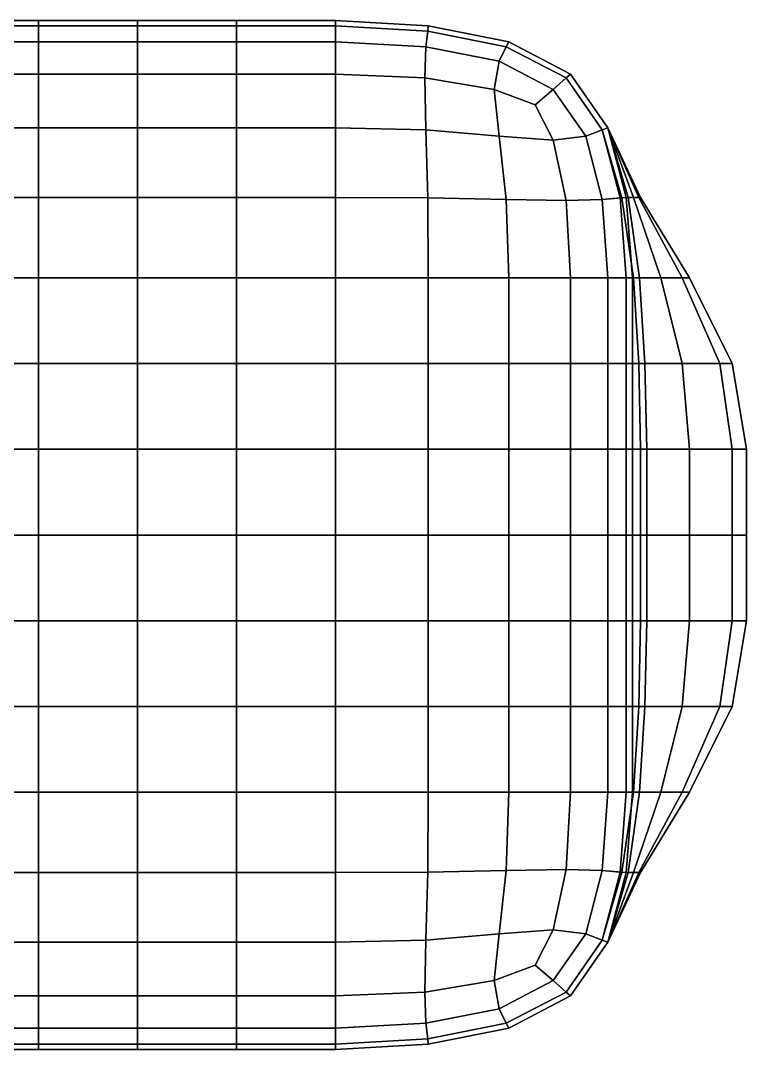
# Model space of a CAD drawing. Header units: millimetres. Extents: x -20 to 24, y -12.6 to 18.6.
# Drawn here: x 1.96 to 23.97, y -12.61 to 18.58 of the extents above; entities that cross this region are included whole.
import ezdxf

# ---------------------------------------------------------------- set-up
doc = ezdxf.new("R2010")
doc.units = ezdxf.units.MM
doc.layers.add('Bases', color=102, linetype='Continuous')

msp = doc.modelspace()

# ---------------------------------------------------------------- linework, layer by layer
at = {"layer": 'Bases', "color": 1}
for points in [[(2.505, 18.577, 0.758), (2.505, 18.577, 0.568), (-0.497, 18.577, 0.568), (-0.497, 18.577, 0.758)], [(2.505, 18.415, 0.391), (-0.497, 18.415, 0.391), (-0.497, 18.577, 0.568), (2.505, 18.577, 0.568)], [(2.505, 18.577, 1.136), (2.505, 18.577, 0.947), (-0.497, 18.577, 0.947), (-0.497, 18.577, 1.136)], [(2.505, 18.577, 0.758), (-0.497, 18.577, 0.758), (-0.497, 18.577, 0.947), (2.505, 18.577, 0.947)], [(2.505, 18.577, 1.515), (2.505, 18.577, 1.326), (-0.497, 18.577, 1.326), (-0.497, 18.577, 1.515)], [(2.505, 18.577, 1.136), (-0.497, 18.577, 1.136), (-0.497, 18.577, 1.326), (2.505, 18.577, 1.326)], [(2.505, 18.415, 1.882), (2.505, 18.577, 1.704), (-0.497, 18.577, 1.704), (-0.497, 18.415, 1.882)], [(2.505, 18.577, 1.515), (-0.497, 18.577, 1.515), (-0.497, 18.577, 1.704), (2.505, 18.577, 1.704)], [(2.505, 18.415, 0.391), (2.505, 17.928, 0.237), (-0.497, 17.928, 0.237), (-0.497, 18.415, 0.391)], [(2.505, 18.415, 1.882), (-0.497, 18.415, 1.882), (-0.497, 17.928, 2.036), (2.505, 17.928, 2.036)], [(2.505, 18.415, 0.391), (2.505, 18.577, 0.568), (5.506, 18.577, 0.568), (5.506, 18.415, 0.391)], [(2.505, 18.577, 0.758), (5.506, 18.577, 0.758), (5.506, 18.577, 0.568), (2.505, 18.577, 0.568)], [(2.505, 18.577, 1.136), (2.505, 18.577, 1.326), (5.506, 18.577, 1.326), (5.506, 18.577, 1.136)], [(2.505, 18.577, 1.515), (5.506, 18.577, 1.515), (5.506, 18.577, 1.326), (2.505, 18.577, 1.326)], [(2.505, 18.577, 0.758), (2.505, 18.577, 0.947), (5.506, 18.577, 0.947), (5.506, 18.577, 0.758)], [(2.505, 18.577, 1.136), (5.506, 18.577, 1.136), (5.506, 18.577, 0.947), (2.505, 18.577, 0.947)], [(2.505, 18.577, 1.515), (2.505, 18.577, 1.704), (5.506, 18.577, 1.704), (5.506, 18.577, 1.515)], [(2.505, 18.415, 1.882), (5.506, 18.415, 1.882), (5.506, 18.577, 1.704), (2.505, 18.577, 1.704)], [(2.505, 18.415, 0.391), (5.506, 18.415, 0.391), (5.506, 17.928, 0.237), (2.505, 17.928, 0.237)], [(2.505, 18.415, 1.882), (2.505, 17.928, 2.036), (5.506, 17.928, 2.036), (5.506, 18.415, 1.882)], [(8.507, 18.577, 0.758), (8.507, 18.577, 0.568), (5.506, 18.577, 0.568), (5.506, 18.577, 0.758)], [(8.507, 18.415, 0.391), (5.506, 18.415, 0.391), (5.506, 18.577, 0.568), (8.507, 18.577, 0.568)], [(8.507, 18.577, 1.515), (8.507, 18.577, 1.326), (5.506, 18.577, 1.326), (5.506, 18.577, 1.515)], [(8.507, 18.577, 1.136), (5.506, 18.577, 1.136), (5.506, 18.577, 1.326), (8.507, 18.577, 1.326)], [(8.507, 18.577, 0.758), (5.506, 18.577, 0.758), (5.506, 18.577, 0.947), (8.507, 18.577, 0.947)], [(8.507, 18.577, 1.136), (8.507, 18.577, 0.947), (5.506, 18.577, 0.947), (5.506, 18.577, 1.136)], [(8.507, 18.577, 1.515), (5.506, 18.577, 1.515), (5.506, 18.577, 1.704), (8.507, 18.577, 1.704)], [(8.507, 18.415, 1.882), (8.507, 18.577, 1.704), (5.506, 18.577, 1.704), (5.506, 18.415, 1.882)], [(8.507, 18.415, 0.391), (8.507, 17.928, 0.237), (5.506, 17.928, 0.237), (5.506, 18.415, 0.391)], [(8.507, 18.415, 1.882), (5.506, 18.415, 1.882), (5.506, 17.928, 2.036), (8.507, 17.928, 2.036)], [(8.507, 18.577, 0.758), (11.509, 18.577, 0.758), (11.509, 18.577, 0.568), (8.507, 18.577, 0.568)], [(8.507, 18.415, 0.391), (8.507, 18.577, 0.568), (11.509, 18.577, 0.568), (11.509, 18.415, 0.391)], [(8.507, 18.577, 0.758), (8.507, 18.577, 0.947), (11.509, 18.577, 0.947), (11.509, 18.577, 0.758)], [(8.507, 18.577, 1.136), (11.509, 18.577, 1.136), (11.509, 18.577, 0.947), (8.507, 18.577, 0.947)], [(8.507, 18.577, 1.515), (11.509, 18.577, 1.515), (11.509, 18.577, 1.326), (8.507, 18.577, 1.326)], [(8.507, 18.577, 1.136), (8.507, 18.577, 1.326), (11.509, 18.577, 1.326), (11.509, 18.577, 1.136)], [(8.507, 18.577, 1.515), (8.507, 18.577, 1.704), (11.509, 18.577, 1.704), (11.509, 18.577, 1.515)], [(8.507, 18.415, 1.882), (11.509, 18.415, 1.882), (11.509, 18.577, 1.704), (8.507, 18.577, 1.704)], [(8.507, 18.415, 0.391), (11.509, 18.415, 0.391), (11.509, 17.928, 0.237), (8.507, 17.928, 0.237)], [(8.507, 18.415, 1.882), (8.507, 17.928, 2.036), (11.509, 17.928, 2.036), (11.509, 18.415, 1.882)], [(14.322, 18.415, 0.758), (14.322, 18.415, 0.568), (11.509, 18.577, 0.568), (11.509, 18.577, 0.758)], [(14.304, 18.257, 0.392), (11.509, 18.415, 0.391), (11.509, 18.577, 0.568), (14.322, 18.415, 0.568)], [(14.322, 18.415, 1.136), (14.322, 18.415, 0.947), (11.509, 18.577, 0.947), (11.509, 18.577, 1.136)], [(14.322, 18.415, 0.758), (11.509, 18.577, 0.758), (11.509, 18.577, 0.947), (14.322, 18.415, 0.947)], [(14.322, 18.415, 1.515), (14.322, 18.415, 1.326), (11.509, 18.577, 1.326), (11.509, 18.577, 1.515)], [(14.322, 18.415, 1.136), (11.509, 18.577, 1.136), (11.509, 18.577, 1.326), (14.322, 18.415, 1.326)], [(14.304, 18.257, 1.881), (14.322, 18.415, 1.704), (11.509, 18.577, 1.704), (11.509, 18.415, 1.882)], [(14.322, 18.415, 1.515), (11.509, 18.577, 1.515), (11.509, 18.577, 1.704), (14.322, 18.415, 1.704)], [(14.304, 18.257, 0.392), (14.249, 17.783, 0.241), (11.509, 17.928, 0.237), (11.509, 18.415, 0.391)], [(14.304, 18.257, 1.881), (11.509, 18.415, 1.882), (11.509, 17.928, 2.036), (14.249, 17.783, 2.031)], [(14.304, 18.257, 0.392), (14.322, 18.415, 0.568), (16.761, 17.928, 0.568), (16.688, 17.783, 0.395)], [(14.304, 18.257, 1.881), (16.688, 17.783, 1.877), (16.761, 17.928, 1.704), (14.322, 18.415, 1.704)], [(14.322, 18.415, 0.758), (16.761, 17.928, 0.758), (16.761, 17.928, 0.568), (14.322, 18.415, 0.568)], [(14.322, 18.415, 1.136), (14.322, 18.415, 1.326), (16.761, 17.928, 1.326), (16.761, 17.928, 1.136)], [(14.322, 18.415, 1.515), (16.761, 17.928, 1.515), (16.761, 17.928, 1.326), (14.322, 18.415, 1.326)], [(14.322, 18.415, 0.758), (14.322, 18.415, 0.947), (16.761, 17.928, 0.947), (16.761, 17.928, 0.758)], [(14.322, 18.415, 1.136), (16.761, 17.928, 1.136), (16.761, 17.928, 0.947), (14.322, 18.415, 0.947)], [(14.322, 18.415, 1.515), (14.322, 18.415, 1.704), (16.761, 17.928, 1.704), (16.761, 17.928, 1.515)], [(14.304, 18.257, 0.392), (16.688, 17.783, 0.395), (16.469, 17.35, 0.255), (14.249, 17.783, 0.241)], [(14.304, 18.257, 1.881), (14.249, 17.783, 2.031), (16.469, 17.35, 2.018), (16.688, 17.783, 1.877)], [(2.505, 16.953, 0.118), (-0.497, 16.953, 0.118), (-0.497, 17.928, 0.237), (2.505, 17.928, 0.237)], [(2.505, 16.953, 2.154), (2.505, 17.928, 2.036), (-0.497, 17.928, 2.036), (-0.497, 16.953, 2.154)], [(2.505, 16.953, 0.118), (2.505, 17.928, 0.237), (5.506, 17.928, 0.237), (5.506, 16.953, 0.118)], [(2.505, 16.953, 2.154), (5.506, 16.953, 2.154), (5.506, 17.928, 2.036), (2.505, 17.928, 2.036)], [(8.507, 16.953, 0.118), (5.506, 16.953, 0.118), (5.506, 17.928, 0.237), (8.507, 17.928, 0.237)], [(8.507, 16.953, 2.154), (8.507, 17.928, 2.036), (5.506, 17.928, 2.036), (5.506, 16.953, 2.154)], [(8.507, 16.953, 0.118), (8.507, 17.928, 0.237), (11.509, 17.928, 0.237), (11.509, 16.953, 0.118)], [(8.507, 16.953, 2.154), (11.509, 16.953, 2.154), (11.509, 17.928, 2.036), (8.507, 17.928, 2.036)], [(14.213, 16.838, 0.127), (11.509, 16.953, 0.118), (11.509, 17.928, 0.237), (14.249, 17.783, 0.241)], [(14.213, 16.838, 2.146), (14.249, 17.783, 2.031), (11.509, 17.928, 2.036), (11.509, 16.953, 2.154)], [(14.213, 16.838, 0.127), (14.249, 17.783, 0.241), (16.469, 17.35, 0.255), (16.323, 16.493, 0.152)], [(14.213, 16.838, 2.146), (16.323, 16.493, 2.121), (16.469, 17.35, 2.018), (14.249, 17.783, 2.031)], [(18.504, 16.838, 0.398), (18.105, 16.493, 0.264), (16.469, 17.35, 0.255), (16.688, 17.783, 0.395)], [(18.504, 16.838, 1.875), (16.688, 17.783, 1.877), (16.469, 17.35, 2.018), (18.105, 16.493, 2.008)], [(18.504, 16.838, 0.398), (16.688, 17.783, 0.395), (16.761, 17.928, 0.568), (18.637, 16.953, 0.568)], [(18.504, 16.838, 1.875), (18.637, 16.953, 1.704), (16.761, 17.928, 1.704), (16.688, 17.783, 1.877)], [(18.637, 16.953, 0.758), (18.637, 16.953, 0.568), (16.761, 17.928, 0.568), (16.761, 17.928, 0.758)], [(18.637, 16.953, 1.515), (18.637, 16.953, 1.326), (16.761, 17.928, 1.326), (16.761, 17.928, 1.515)], [(18.637, 16.953, 1.136), (16.761, 17.928, 1.136), (16.761, 17.928, 1.326), (18.637, 16.953, 1.326)], [(18.637, 16.953, 0.758), (16.761, 17.928, 0.758), (16.761, 17.928, 0.947), (18.637, 16.953, 0.947)], [(18.637, 16.953, 1.136), (18.637, 16.953, 0.947), (16.761, 17.928, 0.947), (16.761, 17.928, 1.136)], [(18.637, 16.953, 1.515), (16.761, 17.928, 1.515), (16.761, 17.928, 1.704), (18.637, 16.953, 1.704)], [(17.567, 16.027, 0.186), (16.323, 16.493, 0.152), (16.469, 17.35, 0.255), (18.105, 16.493, 0.264)], [(17.567, 16.027, 2.087), (18.105, 16.493, 2.008), (16.469, 17.35, 2.018), (16.323, 16.493, 2.121)], [(2.505, 16.953, 2.154), (-0.497, 16.953, 2.154), (-0.497, 15.329, 2.225), (2.505, 15.329, 2.225)], [(2.505, 16.953, 0.118), (2.505, 15.329, 0.047), (-0.497, 15.329, 0.047), (-0.497, 16.953, 0.118)], [(2.505, 16.953, 2.154), (2.505, 15.329, 2.225), (5.506, 15.329, 2.225), (5.506, 16.953, 2.154)], [(2.505, 16.953, 0.118), (5.506, 16.953, 0.118), (5.506, 15.329, 0.047), (2.505, 15.329, 0.047)], [(8.507, 16.953, 2.154), (5.506, 16.953, 2.154), (5.506, 15.329, 2.225), (8.507, 15.329, 2.225)], [(8.507, 16.953, 0.118), (8.507, 15.329, 0.047), (5.506, 15.329, 0.047), (5.506, 16.953, 0.118)], [(8.507, 16.953, 2.154), (8.507, 15.329, 2.225), (11.509, 15.329, 2.225), (11.509, 16.953, 2.154)], [(8.507, 16.953, 0.118), (11.509, 16.953, 0.118), (11.509, 15.329, 0.047), (8.507, 15.329, 0.047)], [(14.213, 16.838, 2.146), (11.509, 16.953, 2.154), (11.509, 15.329, 2.225), (14.249, 15.266, 2.215)], [(14.213, 16.838, 0.127), (14.249, 15.266, 0.058), (11.509, 15.329, 0.047), (11.509, 16.953, 0.118)], [(18.504, 16.838, 0.398), (18.637, 16.953, 0.568), (19.762, 15.329, 0.568), (19.595, 15.266, 0.395)], [(18.504, 16.838, 1.875), (19.595, 15.266, 1.877), (19.762, 15.329, 1.704), (18.637, 16.953, 1.704)], [(18.637, 16.953, 0.758), (19.762, 15.329, 0.758), (19.762, 15.329, 0.568), (18.637, 16.953, 0.568)], [(18.637, 16.953, 0.758), (18.637, 16.953, 0.947), (19.762, 15.329, 0.947), (19.762, 15.329, 0.758)], [(18.637, 16.953, 1.136), (19.762, 15.329, 1.136), (19.762, 15.329, 0.947), (18.637, 16.953, 0.947)], [(18.637, 16.953, 1.515), (19.762, 15.329, 1.515), (19.762, 15.329, 1.326), (18.637, 16.953, 1.326)], [(18.637, 16.953, 1.136), (18.637, 16.953, 1.326), (19.762, 15.329, 1.326), (19.762, 15.329, 1.136)], [(18.637, 16.953, 1.515), (18.637, 16.953, 1.704), (19.762, 15.329, 1.704), (19.762, 15.329, 1.515)], [(14.213, 16.838, 2.146), (14.249, 15.266, 2.215), (16.469, 15.076, 2.183), (16.323, 16.493, 2.121)], [(14.213, 16.838, 0.127), (16.323, 16.493, 0.152), (16.469, 15.076, 0.089), (14.249, 15.266, 0.058)], [(18.504, 16.838, 0.398), (19.595, 15.266, 0.395), (19.095, 15.076, 0.255), (18.105, 16.493, 0.264)], [(18.504, 16.838, 1.875), (18.105, 16.493, 2.008), (19.095, 15.076, 2.018), (19.595, 15.266, 1.877)], [(17.567, 16.027, 2.087), (16.323, 16.493, 2.121), (16.469, 15.076, 2.183), (18.105, 14.95, 2.121)], [(17.567, 16.027, 0.186), (18.105, 14.95, 0.152), (16.469, 15.076, 0.089), (16.323, 16.493, 0.152)], [(17.567, 16.027, 0.186), (18.105, 16.493, 0.264), (19.095, 15.076, 0.255), (18.105, 14.95, 0.152)], [(17.567, 16.027, 2.087), (18.105, 14.95, 2.121), (19.095, 15.076, 2.018), (18.105, 16.493, 2.008)], [(2.505, 13.218, 2.261), (2.505, 15.329, 2.225), (-0.497, 15.329, 2.225), (-0.497, 13.218, 2.261)], [(2.505, 13.218, 0.012), (-0.497, 13.218, 0.012), (-0.497, 15.329, 0.047), (2.505, 15.329, 0.047)], [(2.505, 13.218, 2.261), (5.506, 13.218, 2.261), (5.506, 15.329, 2.225), (2.505, 15.329, 2.225)], [(2.505, 13.218, 0.012), (2.505, 15.329, 0.047), (5.506, 15.329, 0.047), (5.506, 13.218, 0.012)], [(8.507, 13.218, 2.261), (8.507, 15.329, 2.225), (5.506, 15.329, 2.225), (5.506, 13.218, 2.261)], [(8.507, 13.218, 0.012), (5.506, 13.218, 0.012), (5.506, 15.329, 0.047), (8.507, 15.329, 0.047)], [(8.507, 13.218, 2.261), (11.509, 13.218, 2.261), (11.509, 15.329, 2.225), (8.507, 15.329, 2.225)], [(8.507, 13.218, 0.012), (8.507, 15.329, 0.047), (11.509, 15.329, 0.047), (11.509, 13.218, 0.012)], [(14.304, 13.202, 2.249), (14.249, 15.266, 2.215), (11.509, 15.329, 2.225), (11.509, 13.218, 2.261)], [(14.304, 13.202, 0.023), (11.509, 13.218, 0.012), (11.509, 15.329, 0.047), (14.249, 15.266, 0.058)], [(20.196, 13.202, 0.392), (19.595, 15.266, 0.395), (19.762, 15.329, 0.568), (20.541, 13.218, 0.568)], [(20.142, 13.202, 1.881), (20.325, 13.218, 1.704), (19.762, 15.329, 1.704), (19.595, 15.266, 1.877)], [(20.703, 13.218, 0.758), (20.541, 13.218, 0.568), (19.762, 15.329, 0.568), (19.762, 15.329, 0.758)], [(20.703, 13.218, 1.136), (20.757, 13.218, 0.947), (19.762, 15.329, 0.947), (19.762, 15.329, 1.136)], [(20.703, 13.218, 0.758), (19.762, 15.329, 0.758), (19.762, 15.329, 0.947), (20.757, 13.218, 0.947)], [(20.379, 13.218, 1.515), (20.541, 13.218, 1.326), (19.762, 15.329, 1.326), (19.762, 15.329, 1.515)], [(20.703, 13.218, 1.136), (19.762, 15.329, 1.136), (19.762, 15.329, 1.326), (20.541, 13.218, 1.326)], [(20.379, 13.218, 1.515), (19.762, 15.329, 1.515), (19.762, 15.329, 1.704), (20.325, 13.218, 1.704)], [(14.304, 13.202, 2.249), (16.688, 13.154, 2.215), (16.469, 15.076, 2.183), (14.249, 15.266, 2.215)], [(14.304, 13.202, 0.023), (14.249, 15.266, 0.058), (16.469, 15.076, 0.089), (16.688, 13.154, 0.058)], [(18.504, 13.123, 2.146), (18.105, 14.95, 2.121), (16.469, 15.076, 2.183), (16.688, 13.154, 2.215)], [(18.504, 13.123, 0.127), (16.688, 13.154, 0.058), (16.469, 15.076, 0.089), (18.105, 14.95, 0.152)], [(18.504, 13.123, 0.127), (18.105, 14.95, 0.152), (19.095, 15.076, 0.255), (19.595, 13.154, 0.241)], [(18.504, 13.123, 2.146), (19.595, 13.154, 2.031), (19.095, 15.076, 2.018), (18.105, 14.95, 2.121)], [(20.196, 13.202, 0.392), (19.595, 13.154, 0.241), (19.095, 15.076, 0.255), (19.595, 15.266, 0.395)], [(20.142, 13.202, 1.881), (19.595, 15.266, 1.877), (19.095, 15.076, 2.018), (19.595, 13.154, 2.031)], [(2.505, 13.218, 2.261), (-0.497, 13.218, 2.261), (-0.497, 10.781, 2.273), (2.505, 10.781, 2.273)], [(2.505, 13.218, 0.012), (2.505, 10.781), (-0.497, 10.781), (-0.497, 13.218, 0.012)], [(2.505, 13.218, 2.261), (2.505, 10.781, 2.273), (5.506, 10.781, 2.273), (5.506, 13.218, 2.261)], [(2.505, 13.218, 0.012), (5.506, 13.218, 0.012), (5.506, 10.781), (2.505, 10.781)], [(8.507, 13.218, 2.261), (5.506, 13.218, 2.261), (5.506, 10.781, 2.273), (8.507, 10.781, 2.273)], [(8.507, 13.218, 0.012), (8.507, 10.781), (5.506, 10.781), (5.506, 13.218, 0.012)], [(8.507, 13.218, 2.261), (8.507, 10.781, 2.273), (11.509, 10.781, 2.273), (11.509, 13.218, 2.261)], [(8.507, 13.218, 0.012), (11.509, 13.218, 0.012), (11.509, 10.781), (8.507, 10.781)], [(14.304, 13.202, 2.249), (11.509, 13.218, 2.261), (11.509, 10.781, 2.273), (14.322, 10.781, 2.261)], [(14.304, 13.202, 0.023), (14.322, 10.781, 0.012), (11.509, 10.781), (11.509, 13.218, 0.012)], [(14.304, 13.202, 2.249), (14.322, 10.781, 2.261), (16.761, 10.781, 2.225), (16.688, 13.154, 2.215)], [(14.304, 13.202, 0.023), (16.688, 13.154, 0.058), (16.761, 10.781, 0.047), (14.322, 10.781, 0.012)], [(18.504, 13.123, 2.146), (16.688, 13.154, 2.215), (16.761, 10.781, 2.225), (18.637, 10.781, 2.154)], [(18.504, 13.123, 0.127), (18.637, 10.781, 0.118), (16.761, 10.781, 0.047), (16.688, 13.154, 0.058)], [(18.504, 13.123, 0.127), (19.595, 13.154, 0.241), (19.762, 10.781, 0.237), (18.637, 10.781, 0.118)], [(18.504, 13.123, 2.146), (18.637, 10.781, 2.154), (19.762, 10.781, 2.036), (19.595, 13.154, 2.031)], [(20.196, 13.202, 0.392), (20.541, 10.781, 0.391), (19.762, 10.781, 0.237), (19.595, 13.154, 0.241)], [(20.142, 13.202, 1.881), (19.595, 13.154, 2.031), (19.762, 10.781, 2.036), (20.325, 10.781, 1.882)], [(20.142, 13.202, 1.881), (20.325, 10.781, 1.882), (20.512, 10.781, 1.704), (20.325, 13.218, 1.704)], [(20.196, 13.202, 0.392), (20.541, 13.218, 0.568), (21.377, 10.781, 0.568), (20.541, 10.781, 0.391)], [(20.379, 13.218, 1.515), (20.325, 13.218, 1.704), (20.512, 10.781, 1.704), (20.728, 10.781, 1.515)], [(20.379, 13.218, 1.515), (20.728, 10.781, 1.515), (21.377, 10.781, 1.326), (20.541, 13.218, 1.326)], [(20.703, 13.218, 0.758), (22.025, 10.781, 0.758), (21.377, 10.781, 0.568), (20.541, 13.218, 0.568)], [(20.703, 13.218, 1.136), (20.541, 13.218, 1.326), (21.377, 10.781, 1.326), (22.025, 10.781, 1.136)], [(20.703, 13.218, 0.758), (20.757, 13.218, 0.947), (22.241, 10.781, 0.947), (22.025, 10.781, 0.758)], [(20.703, 13.218, 1.136), (22.025, 10.781, 1.136), (22.241, 10.781, 0.947), (20.757, 13.218, 0.947)], [(2.505, 8.183, 2.273), (2.505, 10.781, 2.273), (-0.497, 10.781, 2.273), (-0.497, 8.183, 2.273)], [(2.505, 8.183), (-0.497, 8.183), (-0.497, 10.781), (2.505, 10.781)], [(2.505, 8.183, 2.273), (5.506, 8.183, 2.273), (5.506, 10.781, 2.273), (2.505, 10.781, 2.273)], [(2.505, 8.183), (2.505, 10.781), (5.506, 10.781), (5.506, 8.183)], [(8.507, 8.183, 2.273), (8.507, 10.781, 2.273), (5.506, 10.781, 2.273), (5.506, 8.183, 2.273)], [(8.507, 8.183), (5.506, 8.183), (5.506, 10.781), (8.507, 10.781)], [(8.507, 8.183, 2.273), (11.509, 8.183, 2.273), (11.509, 10.781, 2.273), (8.507, 10.781, 2.273)], [(8.507, 8.183), (8.507, 10.781), (11.509, 10.781), (11.509, 8.183)], [(14.322, 8.183, 2.261), (14.322, 10.781, 2.261), (11.509, 10.781, 2.273), (11.509, 8.183, 2.273)], [(14.322, 8.183, 0.012), (11.509, 8.183), (11.509, 10.781), (14.322, 10.781, 0.012)], [(14.322, 8.183, 2.261), (16.761, 8.183, 2.225), (16.761, 10.781, 2.225), (14.322, 10.781, 2.261)], [(14.322, 8.183, 0.012), (14.322, 10.781, 0.012), (16.761, 10.781, 0.047), (16.761, 8.183, 0.047)], [(18.637, 8.183, 2.154), (18.637, 10.781, 2.154), (16.761, 10.781, 2.225), (16.761, 8.183, 2.225)], [(18.637, 8.183, 0.118), (16.761, 8.183, 0.047), (16.761, 10.781, 0.047), (18.637, 10.781, 0.118)], [(18.637, 8.183, 0.118), (18.637, 10.781, 0.118), (19.762, 10.781, 0.237), (19.762, 8.183, 0.237)], [(18.637, 8.183, 2.154), (19.762, 8.183, 2.036), (19.762, 10.781, 2.036), (18.637, 10.781, 2.154)], [(20.703, 8.183, 0.391), (19.762, 8.183, 0.237), (19.762, 10.781, 0.237), (20.541, 10.781, 0.391)], [(20.325, 8.183, 1.882), (20.325, 10.781, 1.882), (19.762, 10.781, 2.036), (19.762, 8.183, 2.036)], [(20.325, 8.183, 1.882), (20.512, 8.183, 1.704), (20.512, 10.781, 1.704), (20.325, 10.781, 1.882)], [(20.891, 8.183, 1.515), (20.728, 10.781, 1.515), (20.512, 10.781, 1.704), (20.512, 8.183, 1.704)], [(20.703, 8.183, 0.391), (20.541, 10.781, 0.391), (21.377, 10.781, 0.568), (22.025, 8.183, 0.568)], [(20.891, 8.183, 1.515), (22.025, 8.183, 1.326), (21.377, 10.781, 1.326), (20.728, 10.781, 1.515)], [(23.159, 8.183, 0.758), (22.025, 8.183, 0.568), (21.377, 10.781, 0.568), (22.025, 10.781, 0.758)], [(23.159, 8.183, 1.136), (22.025, 10.781, 1.136), (21.377, 10.781, 1.326), (22.025, 8.183, 1.326)], [(23.159, 8.183, 0.758), (22.025, 10.781, 0.758), (22.241, 10.781, 0.947), (23.537, 8.183, 0.947)], [(23.159, 8.183, 1.136), (23.537, 8.183, 0.947), (22.241, 10.781, 0.947), (22.025, 10.781, 1.136)], [(2.505, 8.183, 2.273), (-0.497, 8.183, 2.273), (-0.497, 5.584, 2.273), (2.505, 5.584, 2.273)], [(2.505, 8.183), (2.505, 5.584), (-0.497, 5.584), (-0.497, 8.183)], [(2.505, 8.183, 2.273), (2.505, 5.584, 2.273), (5.506, 5.584, 2.273), (5.506, 8.183, 2.273)], [(2.505, 8.183), (5.506, 8.183), (5.506, 5.584), (2.505, 5.584)], [(8.507, 8.183, 2.273), (5.506, 8.183, 2.273), (5.506, 5.584, 2.273), (8.507, 5.584, 2.273)], [(8.507, 8.183), (8.507, 5.584), (5.506, 5.584), (5.506, 8.183)], [(8.507, 8.183, 2.273), (8.507, 5.584, 2.273), (11.509, 5.584, 2.273), (11.509, 8.183, 2.273)], [(8.507, 8.183), (11.509, 8.183), (11.509, 5.584), (8.507, 5.584)], [(14.322, 8.183, 2.261), (11.509, 8.183, 2.273), (11.509, 5.584, 2.273), (14.322, 5.584, 2.261)], [(14.322, 8.183, 0.012), (14.322, 5.584, 0.012), (11.509, 5.584), (11.509, 8.183)], [(14.322, 8.183, 2.261), (14.322, 5.584, 2.261), (16.761, 5.584, 2.225), (16.761, 8.183, 2.225)], [(14.322, 8.183, 0.012), (16.761, 8.183, 0.047), (16.761, 5.584, 0.047), (14.322, 5.584, 0.012)], [(18.637, 8.183, 2.154), (16.761, 8.183, 2.225), (16.761, 5.584, 2.225), (18.637, 5.584, 2.154)], [(18.637, 8.183, 0.118), (18.637, 5.584, 0.118), (16.761, 5.584, 0.047), (16.761, 8.183, 0.047)], [(18.637, 8.183, 0.118), (19.762, 8.183, 0.237), (19.762, 5.584, 0.237), (18.637, 5.584, 0.118)], [(18.637, 8.183, 2.154), (18.637, 5.584, 2.154), (19.762, 5.584, 2.036), (19.762, 8.183, 2.036)], [(20.703, 8.183, 0.391), (20.757, 5.584, 0.391), (19.762, 5.584, 0.237), (19.762, 8.183, 0.237)], [(20.325, 8.183, 1.882), (19.762, 8.183, 2.036), (19.762, 5.584, 2.036), (20.325, 5.584, 1.882)], [(20.325, 8.183, 1.882), (20.325, 5.584, 1.882), (20.512, 5.584, 1.704), (20.512, 8.183, 1.704)], [(20.891, 8.183, 1.515), (20.512, 8.183, 1.704), (20.512, 5.584, 1.704), (20.945, 5.584, 1.515)], [(20.703, 8.183, 0.391), (22.025, 8.183, 0.568), (22.241, 5.584, 0.568), (20.757, 5.584, 0.391)], [(20.891, 8.183, 1.515), (20.945, 5.584, 1.515), (22.241, 5.584, 1.326), (22.025, 8.183, 1.326)], [(23.159, 8.183, 0.758), (23.537, 5.584, 0.758), (22.241, 5.584, 0.568), (22.025, 8.183, 0.568)], [(23.159, 8.183, 1.136), (22.025, 8.183, 1.326), (22.241, 5.584, 1.326), (23.537, 5.584, 1.136)], [(23.159, 8.183, 0.758), (23.537, 8.183, 0.947), (23.969, 5.584, 0.947), (23.537, 5.584, 0.758)], [(23.159, 8.183, 1.136), (23.537, 5.584, 1.136), (23.969, 5.584, 0.947), (23.537, 8.183, 0.947)], [(2.505, 2.985, 2.273), (2.505, 5.584, 2.273), (-0.497, 5.584, 2.273), (-0.497, 2.985, 2.273)], [(2.505, 2.985), (-0.497, 2.985), (-0.497, 5.584), (2.505, 5.584)], [(2.505, 2.985, 2.273), (5.506, 2.985, 2.273), (5.506, 5.584, 2.273), (2.505, 5.584, 2.273)], [(2.505, 2.985), (2.505, 5.584), (5.506, 5.584), (5.506, 2.985)], [(8.507, 2.985, 2.273), (8.507, 5.584, 2.273), (5.506, 5.584, 2.273), (5.506, 2.985, 2.273)], [(8.507, 2.985), (5.506, 2.985), (5.506, 5.584), (8.507, 5.584)], [(8.507, 2.985, 2.273), (11.509, 2.985, 2.273), (11.509, 5.584, 2.273), (8.507, 5.584, 2.273)], [(8.507, 2.985), (8.507, 5.584), (11.509, 5.584), (11.509, 2.985)], [(14.322, 2.985, 2.261), (14.322, 5.584, 2.261), (11.509, 5.584, 2.273), (11.509, 2.985, 2.273)], [(14.322, 2.985, 0.012), (11.509, 2.985), (11.509, 5.584), (14.322, 5.584, 0.012)], [(14.322, 2.985, 2.261), (16.761, 2.985, 2.225), (16.761, 5.584, 2.225), (14.322, 5.584, 2.261)], [(14.322, 2.985, 0.012), (14.322, 5.584, 0.012), (16.761, 5.584, 0.047), (16.761, 2.985, 0.047)], [(18.637, 2.985, 2.154), (18.637, 5.584, 2.154), (16.761, 5.584, 2.225), (16.761, 2.985, 2.225)], [(18.637, 2.985, 0.118), (16.761, 2.985, 0.047), (16.761, 5.584, 0.047), (18.637, 5.584, 0.118)], [(18.637, 2.985, 0.118), (18.637, 5.584, 0.118), (19.762, 5.584, 0.237), (19.762, 2.985, 0.237)], [(18.637, 2.985, 2.154), (19.762, 2.985, 2.036), (19.762, 5.584, 2.036), (18.637, 5.584, 2.154)], [(20.757, 2.985, 0.391), (19.762, 2.985, 0.237), (19.762, 5.584, 0.237), (20.757, 5.584, 0.391)], [(20.325, 2.985, 1.882), (20.325, 5.584, 1.882), (19.762, 5.584, 2.036), (19.762, 2.985, 2.036)], [(20.325, 2.985, 1.882), (20.512, 2.985, 1.704), (20.512, 5.584, 1.704), (20.325, 5.584, 1.882)], [(20.945, 2.985, 1.515), (20.945, 5.584, 1.515), (20.512, 5.584, 1.704), (20.512, 2.985, 1.704)], [(20.757, 2.985, 0.391), (20.757, 5.584, 0.391), (22.241, 5.584, 0.568), (22.241, 2.985, 0.568)], [(20.945, 2.985, 1.515), (22.241, 2.985, 1.326), (22.241, 5.584, 1.326), (20.945, 5.584, 1.515)], [(23.537, 2.985, 0.758), (22.241, 2.985, 0.568), (22.241, 5.584, 0.568), (23.537, 5.584, 0.758)], [(23.537, 2.985, 1.136), (23.537, 5.584, 1.136), (22.241, 5.584, 1.326), (22.241, 2.985, 1.326)], [(23.537, 2.985, 1.136), (23.969, 2.985, 0.947), (23.969, 5.584, 0.947), (23.537, 5.584, 1.136)], [(23.537, 2.985, 0.758), (23.537, 5.584, 0.758), (23.969, 5.584, 0.947), (23.969, 2.985, 0.947)], [(2.505, 2.985, 2.273), (-0.497, 2.985, 2.273), (-0.497, 0.387, 2.273), (2.505, 0.387, 2.273)], [(2.505, 2.985), (2.505, 0.387), (-0.497, 0.387), (-0.497, 2.985)], [(2.505, 2.985, 2.273), (2.505, 0.387, 2.273), (5.506, 0.387, 2.273), (5.506, 2.985, 2.273)], [(2.505, 2.985), (5.506, 2.985), (5.506, 0.387), (2.505, 0.387)], [(8.507, 2.985, 2.273), (5.506, 2.985, 2.273), (5.506, 0.387, 2.273), (8.507, 0.387, 2.273)], [(8.507, 2.985), (8.507, 0.387), (5.506, 0.387), (5.506, 2.985)], [(8.507, 2.985, 2.273), (8.507, 0.387, 2.273), (11.509, 0.387, 2.273), (11.509, 2.985, 2.273)], [(8.507, 2.985), (11.509, 2.985), (11.509, 0.387), (8.507, 0.387)], [(14.322, 2.985, 2.261), (11.509, 2.985, 2.273), (11.509, 0.387, 2.273), (14.322, 0.387, 2.261)], [(14.322, 2.985, 0.012), (14.322, 0.387, 0.012), (11.509, 0.387), (11.509, 2.985)], [(14.322, 2.985, 2.261), (14.322, 0.387, 2.261), (16.761, 0.387, 2.225), (16.761, 2.985, 2.225)], [(14.322, 2.985, 0.012), (16.761, 2.985, 0.047), (16.761, 0.387, 0.047), (14.322, 0.387, 0.012)], [(18.637, 2.985, 2.154), (16.761, 2.985, 2.225), (16.761, 0.387, 2.225), (18.637, 0.387, 2.154)], [(18.637, 2.985, 0.118), (18.637, 0.387, 0.118), (16.761, 0.387, 0.047), (16.761, 2.985, 0.047)], [(18.637, 2.985, 0.118), (19.762, 2.985, 0.237), (19.762, 0.387, 0.237), (18.637, 0.387, 0.118)], [(18.637, 2.985, 2.154), (18.637, 0.387, 2.154), (19.762, 0.387, 2.036), (19.762, 2.985, 2.036)], [(20.757, 2.985, 0.391), (20.757, 0.387, 0.391), (19.762, 0.387, 0.237), (19.762, 2.985, 0.237)], [(20.325, 2.985, 1.882), (19.762, 2.985, 2.036), (19.762, 0.387, 2.036), (20.325, 0.387, 1.882)], [(20.325, 2.985, 1.882), (20.325, 0.387, 1.882), (20.512, 0.387, 1.704), (20.512, 2.985, 1.704)], [(20.945, 2.985, 1.515), (20.512, 2.985, 1.704), (20.512, 0.387, 1.704), (20.945, 0.387, 1.515)], [(20.757, 2.985, 0.391), (22.241, 2.985, 0.568), (22.241, 0.387, 0.568), (20.757, 0.387, 0.391)], [(20.945, 2.985, 1.515), (20.945, 0.387, 1.515), (22.241, 0.387, 1.326), (22.241, 2.985, 1.326)], [(23.537, 2.985, 0.758), (23.537, 0.387, 0.758), (22.241, 0.387, 0.568), (22.241, 2.985, 0.568)], [(23.537, 2.985, 1.136), (22.241, 2.985, 1.326), (22.241, 0.387, 1.326), (23.537, 0.387, 1.136)], [(23.537, 2.985, 0.758), (23.969, 2.985, 0.947), (23.969, 0.387, 0.947), (23.537, 0.387, 0.758)], [(23.537, 2.985, 1.136), (23.537, 0.387, 1.136), (23.969, 0.387, 0.947), (23.969, 2.985, 0.947)], [(2.505, -2.212, 2.273), (2.505, 0.387, 2.273), (-0.497, 0.387, 2.273), (-0.497, -2.212, 2.273)], [(2.505, -2.212), (-0.497, -2.212), (-0.497, 0.387), (2.505, 0.387)], [(2.505, -2.212, 2.273), (5.506, -2.212, 2.273), (5.506, 0.387, 2.273), (2.505, 0.387, 2.273)], [(2.505, -2.212), (2.505, 0.387), (5.506, 0.387), (5.506, -2.212)], [(8.507, -2.212, 2.273), (8.507, 0.387, 2.273), (5.506, 0.387, 2.273), (5.506, -2.212, 2.273)], [(8.507, -2.212), (5.506, -2.212), (5.506, 0.387), (8.507, 0.387)], [(8.507, -2.212, 2.273), (11.509, -2.212, 2.273), (11.509, 0.387, 2.273), (8.507, 0.387, 2.273)], [(8.507, -2.212), (8.507, 0.387), (11.509, 0.387), (11.509, -2.212)], [(14.322, -2.212, 2.261), (14.322, 0.387, 2.261), (11.509, 0.387, 2.273), (11.509, -2.212, 2.273)], [(14.322, -2.212, 0.012), (11.509, -2.212), (11.509, 0.387), (14.322, 0.387, 0.012)], [(14.322, -2.212, 2.261), (16.761, -2.212, 2.225), (16.761, 0.387, 2.225), (14.322, 0.387, 2.261)], [(14.322, -2.212, 0.012), (14.322, 0.387, 0.012), (16.761, 0.387, 0.047), (16.761, -2.212, 0.047)], [(18.637, -2.212, 2.154), (18.637, 0.387, 2.154), (16.761, 0.387, 2.225), (16.761, -2.212, 2.225)], [(18.637, -2.212, 0.118), (16.761, -2.212, 0.047), (16.761, 0.387, 0.047), (18.637, 0.387, 0.118)], [(18.637, -2.212, 0.118), (18.637, 0.387, 0.118), (19.762, 0.387, 0.237), (19.762, -2.212, 0.237)], [(18.637, -2.212, 2.154), (19.762, -2.212, 2.036), (19.762, 0.387, 2.036), (18.637, 0.387, 2.154)], [(20.703, -2.212, 0.391), (19.762, -2.212, 0.237), (19.762, 0.387, 0.237), (20.757, 0.387, 0.391)], [(20.325, -2.212, 1.882), (20.325, 0.387, 1.882), (19.762, 0.387, 2.036), (19.762, -2.212, 2.036)], [(20.325, -2.212, 1.882), (20.512, -2.212, 1.704), (20.512, 0.387, 1.704), (20.325, 0.387, 1.882)], [(20.891, -2.212, 1.515), (20.945, 0.387, 1.515), (20.512, 0.387, 1.704), (20.512, -2.212, 1.704)], [(20.703, -2.212, 0.391), (20.757, 0.387, 0.391), (22.241, 0.387, 0.568), (22.025, -2.212, 0.568)], [(20.891, -2.212, 1.515), (22.025, -2.212, 1.326), (22.241, 0.387, 1.326), (20.945, 0.387, 1.515)], [(23.159, -2.212, 0.758), (22.025, -2.212, 0.568), (22.241, 0.387, 0.568), (23.537, 0.387, 0.758)], [(23.159, -2.212, 1.136), (23.537, 0.387, 1.136), (22.241, 0.387, 1.326), (22.025, -2.212, 1.326)], [(23.159, -2.212, 0.758), (23.537, 0.387, 0.758), (23.969, 0.387, 0.947), (23.537, -2.212, 0.947)], [(23.159, -2.212, 1.136), (23.537, -2.212, 0.947), (23.969, 0.387, 0.947), (23.537, 0.387, 1.136)], [(2.505, -2.212, 2.273), (-0.497, -2.212, 2.273), (-0.497, -4.81, 2.273), (2.505, -4.81, 2.273)], [(2.505, -2.212), (2.505, -4.81), (-0.497, -4.81), (-0.497, -2.212)], [(2.505, -2.212, 2.273), (2.505, -4.81, 2.273), (5.506, -4.81, 2.273), (5.506, -2.212, 2.273)], [(2.505, -2.212), (5.506, -2.212), (5.506, -4.81), (2.505, -4.81)], [(8.507, -2.212, 2.273), (5.506, -2.212, 2.273), (5.506, -4.81, 2.273), (8.507, -4.81, 2.273)], [(8.507, -2.212), (8.507, -4.81), (5.506, -4.81), (5.506, -2.212)], [(8.507, -2.212, 2.273), (8.507, -4.81, 2.273), (11.509, -4.81, 2.273), (11.509, -2.212, 2.273)], [(8.507, -2.212), (11.509, -2.212), (11.509, -4.81), (8.507, -4.81)], [(14.322, -2.212, 2.261), (11.509, -2.212, 2.273), (11.509, -4.81, 2.273), (14.322, -4.81, 2.261)], [(14.322, -2.212, 0.012), (14.322, -4.81, 0.012), (11.509, -4.81), (11.509, -2.212)], [(14.322, -2.212, 2.261), (14.322, -4.81, 2.261), (16.761, -4.81, 2.225), (16.761, -2.212, 2.225)], [(14.322, -2.212, 0.012), (16.761, -2.212, 0.047), (16.761, -4.81, 0.047), (14.322, -4.81, 0.012)], [(18.637, -2.212, 2.154), (16.761, -2.212, 2.225), (16.761, -4.81, 2.225), (18.637, -4.81, 2.154)], [(18.637, -2.212, 0.118), (18.637, -4.81, 0.118), (16.761, -4.81, 0.047), (16.761, -2.212, 0.047)], [(18.637, -2.212, 0.118), (19.762, -2.212, 0.237), (19.762, -4.81, 0.237), (18.637, -4.81, 0.118)], [(18.637, -2.212, 2.154), (18.637, -4.81, 2.154), (19.762, -4.81, 2.036), (19.762, -2.212, 2.036)], [(20.703, -2.212, 0.391), (20.541, -4.81, 0.391), (19.762, -4.81, 0.237), (19.762, -2.212, 0.237)], [(20.325, -2.212, 1.882), (19.762, -2.212, 2.036), (19.762, -4.81, 2.036), (20.325, -4.81, 1.882)], [(20.325, -2.212, 1.882), (20.325, -4.81, 1.882), (20.512, -4.81, 1.704), (20.512, -2.212, 1.704)], [(20.891, -2.212, 1.515), (20.512, -2.212, 1.704), (20.512, -4.81, 1.704), (20.728, -4.81, 1.515)], [(20.703, -2.212, 0.391), (22.025, -2.212, 0.568), (21.377, -4.81, 0.568), (20.541, -4.81, 0.391)], [(20.891, -2.212, 1.515), (20.728, -4.81, 1.515), (21.377, -4.81, 1.326), (22.025, -2.212, 1.326)], [(23.159, -2.212, 0.758), (22.025, -4.81, 0.758), (21.377, -4.81, 0.568), (22.025, -2.212, 0.568)], [(23.159, -2.212, 1.136), (22.025, -2.212, 1.326), (21.377, -4.81, 1.326), (22.025, -4.81, 1.136)], [(23.159, -2.212, 0.758), (23.537, -2.212, 0.947), (22.241, -4.81, 0.947), (22.025, -4.81, 0.758)], [(23.159, -2.212, 1.136), (22.025, -4.81, 1.136), (22.241, -4.81, 0.947), (23.537, -2.212, 0.947)], [(2.505, -7.247, 2.261), (2.505, -4.81, 2.273), (-0.497, -4.81, 2.273), (-0.497, -7.247, 2.261)], [(2.505, -7.247, 0.012), (-0.497, -7.247, 0.012), (-0.497, -4.81), (2.505, -4.81)], [(2.505, -7.247, 2.261), (5.506, -7.247, 2.261), (5.506, -4.81, 2.273), (2.505, -4.81, 2.273)], [(2.505, -7.247, 0.012), (2.505, -4.81), (5.506, -4.81), (5.506, -7.247, 0.012)], [(8.507, -7.247, 2.261), (8.507, -4.81, 2.273), (5.506, -4.81, 2.273), (5.506, -7.247, 2.261)], [(8.507, -7.247, 0.012), (5.506, -7.247, 0.012), (5.506, -4.81), (8.507, -4.81)], [(8.507, -7.247, 2.261), (11.509, -7.247, 2.261), (11.509, -4.81, 2.273), (8.507, -4.81, 2.273)], [(8.507, -7.247, 0.012), (8.507, -4.81), (11.509, -4.81), (11.509, -7.247, 0.012)], [(14.304, -7.231, 2.249), (14.322, -4.81, 2.261), (11.509, -4.81, 2.273), (11.509, -7.247, 2.261)], [(14.304, -7.231, 0.023), (11.509, -7.247, 0.012), (11.509, -4.81), (14.322, -4.81, 0.012)], [(14.304, -7.231, 2.249), (16.688, -7.183, 2.215), (16.761, -4.81, 2.225), (14.322, -4.81, 2.261)], [(14.304, -7.231, 0.023), (14.322, -4.81, 0.012), (16.761, -4.81, 0.047), (16.688, -7.183, 0.058)], [(18.504, -7.152, 2.146), (18.637, -4.81, 2.154), (16.761, -4.81, 2.225), (16.688, -7.183, 2.215)], [(18.504, -7.152, 0.127), (16.688, -7.183, 0.058), (16.761, -4.81, 0.047), (18.637, -4.81, 0.118)], [(18.504, -7.152, 0.127), (18.637, -4.81, 0.118), (19.762, -4.81, 0.237), (19.595, -7.183, 0.241)], [(18.504, -7.152, 2.146), (19.595, -7.183, 2.031), (19.762, -4.81, 2.036), (18.637, -4.81, 2.154)], [(20.196, -7.231, 0.392), (19.595, -7.183, 0.241), (19.762, -4.81, 0.237), (20.541, -4.81, 0.391)], [(20.142, -7.231, 1.881), (20.325, -4.81, 1.882), (19.762, -4.81, 2.036), (19.595, -7.183, 2.031)], [(20.142, -7.231, 1.881), (20.325, -7.247, 1.704), (20.512, -4.81, 1.704), (20.325, -4.81, 1.882)], [(20.196, -7.231, 0.392), (20.541, -4.81, 0.391), (21.377, -4.81, 0.568), (20.541, -7.247, 0.568)], [(20.379, -7.247, 1.515), (20.728, -4.81, 1.515), (20.512, -4.81, 1.704), (20.325, -7.247, 1.704)], [(20.379, -7.247, 1.515), (20.541, -7.247, 1.326), (21.377, -4.81, 1.326), (20.728, -4.81, 1.515)], [(20.703, -7.247, 0.758), (20.541, -7.247, 0.568), (21.377, -4.81, 0.568), (22.025, -4.81, 0.758)], [(20.703, -7.247, 1.136), (22.025, -4.81, 1.136), (21.377, -4.81, 1.326), (20.541, -7.247, 1.326)], [(20.703, -7.247, 1.136), (20.757, -7.247, 0.947), (22.241, -4.81, 0.947), (22.025, -4.81, 1.136)], [(20.703, -7.247, 0.758), (22.025, -4.81, 0.758), (22.241, -4.81, 0.947), (20.757, -7.247, 0.947)], [(18.504, -7.152, 2.146), (16.688, -7.183, 2.215), (16.469, -9.105, 2.183), (18.105, -8.979, 2.121)], [(18.504, -7.152, 0.127), (18.105, -8.979, 0.152), (16.469, -9.105, 0.089), (16.688, -7.183, 0.058)], [(18.504, -7.152, 0.127), (19.595, -7.183, 0.241), (19.095, -9.105, 0.255), (18.105, -8.979, 0.152)], [(18.504, -7.152, 2.146), (18.105, -8.979, 2.121), (19.095, -9.105, 2.018), (19.595, -7.183, 2.031)], [(2.505, -7.247, 2.261), (-0.497, -7.247, 2.261), (-0.497, -9.358, 2.225), (2.505, -9.358, 2.225)], [(2.505, -7.247, 0.012), (2.505, -9.358, 0.047), (-0.497, -9.358, 0.047), (-0.497, -7.247, 0.012)], [(2.505, -7.247, 2.261), (2.505, -9.358, 2.225), (5.506, -9.358, 2.225), (5.506, -7.247, 2.261)], [(2.505, -7.247, 0.012), (5.506, -7.247, 0.012), (5.506, -9.358, 0.047), (2.505, -9.358, 0.047)], [(8.507, -7.247, 2.261), (5.506, -7.247, 2.261), (5.506, -9.358, 2.225), (8.507, -9.358, 2.225)], [(8.507, -7.247, 0.012), (8.507, -9.358, 0.047), (5.506, -9.358, 0.047), (5.506, -7.247, 0.012)], [(8.507, -7.247, 2.261), (8.507, -9.358, 2.225), (11.509, -9.358, 2.225), (11.509, -7.247, 2.261)], [(8.507, -7.247, 0.012), (11.509, -7.247, 0.012), (11.509, -9.358, 0.047), (8.507, -9.358, 0.047)], [(14.304, -7.231, 2.249), (11.509, -7.247, 2.261), (11.509, -9.358, 2.225), (14.249, -9.295, 2.215)], [(14.304, -7.231, 0.023), (14.249, -9.295, 0.058), (11.509, -9.358, 0.047), (11.509, -7.247, 0.012)], [(14.304, -7.231, 2.249), (14.249, -9.295, 2.215), (16.469, -9.105, 2.183), (16.688, -7.183, 2.215)], [(14.304, -7.231, 0.023), (16.688, -7.183, 0.058), (16.469, -9.105, 0.089), (14.249, -9.295, 0.058)], [(20.196, -7.231, 0.392), (19.595, -9.295, 0.395), (19.095, -9.105, 0.255), (19.595, -7.183, 0.241)], [(20.142, -7.231, 1.881), (19.595, -7.183, 2.031), (19.095, -9.105, 2.018), (19.595, -9.295, 1.877)], [(20.196, -7.231, 0.392), (20.541, -7.247, 0.568), (19.762, -9.358, 0.568), (19.595, -9.295, 0.395)], [(20.142, -7.231, 1.881), (19.595, -9.295, 1.877), (19.762, -9.358, 1.704), (20.325, -7.247, 1.704)], [(20.703, -7.247, 0.758), (19.762, -9.358, 0.758), (19.762, -9.358, 0.568), (20.541, -7.247, 0.568)], [(20.703, -7.247, 0.758), (20.757, -7.247, 0.947), (19.762, -9.358, 0.947), (19.762, -9.358, 0.758)], [(20.703, -7.247, 1.136), (19.762, -9.358, 1.136), (19.762, -9.358, 0.947), (20.757, -7.247, 0.947)], [(20.703, -7.247, 1.136), (20.541, -7.247, 1.326), (19.762, -9.358, 1.326), (19.762, -9.358, 1.136)], [(20.379, -7.247, 1.515), (19.762, -9.358, 1.515), (19.762, -9.358, 1.326), (20.541, -7.247, 1.326)], [(20.379, -7.247, 1.515), (20.325, -7.247, 1.704), (19.762, -9.358, 1.704), (19.762, -9.358, 1.515)], [(17.567, -10.056, 2.087), (18.105, -8.979, 2.121), (16.469, -9.105, 2.183), (16.323, -10.522, 2.121)], [(17.567, -10.056, 0.186), (16.323, -10.522, 0.152), (16.469, -9.105, 0.089), (18.105, -8.979, 0.152)], [(17.567, -10.056, 0.186), (18.105, -8.979, 0.152), (19.095, -9.105, 0.255), (18.105, -10.522, 0.264)], [(17.567, -10.056, 2.087), (18.105, -10.522, 2.008), (19.095, -9.105, 2.018), (18.105, -8.979, 2.121)], [(14.213, -10.867, 2.146), (14.249, -9.295, 2.215), (11.509, -9.358, 2.225), (11.509, -10.982, 2.154)], [(14.213, -10.867, 0.127), (11.509, -10.982, 0.118), (11.509, -9.358, 0.047), (14.249, -9.295, 0.058)], [(14.213, -10.867, 2.146), (16.323, -10.522, 2.121), (16.469, -9.105, 2.183), (14.249, -9.295, 2.215)], [(14.213, -10.867, 0.127), (14.249, -9.295, 0.058), (16.469, -9.105, 0.089), (16.323, -10.522, 0.152)], [(18.504, -10.867, 0.398), (18.105, -10.522, 0.264), (19.095, -9.105, 0.255), (19.595, -9.295, 0.395)], [(18.504, -10.867, 1.875), (19.595, -9.295, 1.877), (19.095, -9.105, 2.018), (18.105, -10.522, 2.008)], [(18.504, -10.867, 0.398), (19.595, -9.295, 0.395), (19.762, -9.358, 0.568), (18.637, -10.982, 0.568)], [(18.504, -10.867, 1.875), (18.637, -10.982, 1.704), (19.762, -9.358, 1.704), (19.595, -9.295, 1.877)], [(2.505, -10.982, 2.154), (2.505, -9.358, 2.225), (-0.497, -9.358, 2.225), (-0.497, -10.982, 2.154)], [(2.505, -10.982, 0.118), (-0.497, -10.982, 0.118), (-0.497, -9.358, 0.047), (2.505, -9.358, 0.047)], [(2.505, -10.982, 2.154), (5.506, -10.982, 2.154), (5.506, -9.358, 2.225), (2.505, -9.358, 2.225)], [(2.505, -10.982, 0.118), (2.505, -9.358, 0.047), (5.506, -9.358, 0.047), (5.506, -10.982, 0.118)], [(8.507, -10.982, 2.154), (8.507, -9.358, 2.225), (5.506, -9.358, 2.225), (5.506, -10.982, 2.154)], [(8.507, -10.982, 0.118), (5.506, -10.982, 0.118), (5.506, -9.358, 0.047), (8.507, -9.358, 0.047)], [(8.507, -10.982, 2.154), (11.509, -10.982, 2.154), (11.509, -9.358, 2.225), (8.507, -9.358, 2.225)], [(8.507, -10.982, 0.118), (8.507, -9.358, 0.047), (11.509, -9.358, 0.047), (11.509, -10.982, 0.118)], [(18.637, -10.982, 0.758), (18.637, -10.982, 0.568), (19.762, -9.358, 0.568), (19.762, -9.358, 0.758)], [(18.637, -10.982, 0.758), (19.762, -9.358, 0.758), (19.762, -9.358, 0.947), (18.637, -10.982, 0.947)], [(18.637, -10.982, 1.136), (18.637, -10.982, 0.947), (19.762, -9.358, 0.947), (19.762, -9.358, 1.136)], [(18.637, -10.982, 1.515), (18.637, -10.982, 1.326), (19.762, -9.358, 1.326), (19.762, -9.358, 1.515)], [(18.637, -10.982, 1.136), (19.762, -9.358, 1.136), (19.762, -9.358, 1.326), (18.637, -10.982, 1.326)], [(18.637, -10.982, 1.515), (19.762, -9.358, 1.515), (19.762, -9.358, 1.704), (18.637, -10.982, 1.704)], [(17.567, -10.056, 0.186), (18.105, -10.522, 0.264), (16.469, -11.379, 0.255), (16.323, -10.522, 0.152)], [(17.567, -10.056, 2.087), (16.323, -10.522, 2.121), (16.469, -11.379, 2.018), (18.105, -10.522, 2.008)], [(14.213, -10.867, 0.127), (16.323, -10.522, 0.152), (16.469, -11.379, 0.255), (14.249, -11.812, 0.241)], [(14.213, -10.867, 2.146), (14.249, -11.812, 2.031), (16.469, -11.379, 2.018), (16.323, -10.522, 2.121)], [(18.504, -10.867, 0.398), (16.688, -11.812, 0.395), (16.469, -11.379, 0.255), (18.105, -10.522, 0.264)], [(18.504, -10.867, 1.875), (18.105, -10.522, 2.008), (16.469, -11.379, 2.018), (16.688, -11.812, 1.877)], [(14.213, -10.867, 0.127), (14.249, -11.812, 0.241), (11.509, -11.957, 0.237), (11.509, -10.982, 0.118)], [(14.213, -10.867, 2.146), (11.509, -10.982, 2.154), (11.509, -11.957, 2.036), (14.249, -11.812, 2.031)], [(18.504, -10.867, 0.398), (18.637, -10.982, 0.568), (16.761, -11.957, 0.568), (16.688, -11.812, 0.395)], [(18.504, -10.867, 1.875), (16.688, -11.812, 1.877), (16.761, -11.957, 1.704), (18.637, -10.982, 1.704)], [(2.505, -10.982, 0.118), (2.505, -11.957, 0.237), (-0.497, -11.957, 0.237), (-0.497, -10.982, 0.118)], [(2.505, -10.982, 2.154), (-0.497, -10.982, 2.154), (-0.497, -11.957, 2.036), (2.505, -11.957, 2.036)], [(2.505, -10.982, 0.118), (5.506, -10.982, 0.118), (5.506, -11.957, 0.237), (2.505, -11.957, 0.237)], [(2.505, -10.982, 2.154), (2.505, -11.957, 2.036), (5.506, -11.957, 2.036), (5.506, -10.982, 2.154)], [(8.507, -10.982, 0.118), (8.507, -11.957, 0.237), (5.506, -11.957, 0.237), (5.506, -10.982, 0.118)], [(8.507, -10.982, 2.154), (5.506, -10.982, 2.154), (5.506, -11.957, 2.036), (8.507, -11.957, 2.036)], [(8.507, -10.982, 0.118), (11.509, -10.982, 0.118), (11.509, -11.957, 0.237), (8.507, -11.957, 0.237)], [(8.507, -10.982, 2.154), (8.507, -11.957, 2.036), (11.509, -11.957, 2.036), (11.509, -10.982, 2.154)], [(18.637, -10.982, 0.758), (16.761, -11.957, 0.758), (16.761, -11.957, 0.568), (18.637, -10.982, 0.568)], [(18.637, -10.982, 0.758), (18.637, -10.982, 0.947), (16.761, -11.957, 0.947), (16.761, -11.957, 0.758)], [(18.637, -10.982, 1.136), (16.761, -11.957, 1.136), (16.761, -11.957, 0.947), (18.637, -10.982, 0.947)], [(18.637, -10.982, 1.515), (16.761, -11.957, 1.515), (16.761, -11.957, 1.326), (18.637, -10.982, 1.326)], [(18.637, -10.982, 1.136), (18.637, -10.982, 1.326), (16.761, -11.957, 1.326), (16.761, -11.957, 1.136)], [(18.637, -10.982, 1.515), (18.637, -10.982, 1.704), (16.761, -11.957, 1.704), (16.761, -11.957, 1.515)], [(14.304, -12.286, 0.392), (14.249, -11.812, 0.241), (16.469, -11.379, 0.255), (16.688, -11.812, 0.395)], [(14.304, -12.286, 1.881), (16.688, -11.812, 1.877), (16.469, -11.379, 2.018), (14.249, -11.812, 2.031)], [(14.304, -12.286, 0.392), (11.509, -12.444, 0.391), (11.509, -11.957, 0.237), (14.249, -11.812, 0.241)], [(14.304, -12.286, 1.881), (14.249, -11.812, 2.031), (11.509, -11.957, 2.036), (11.509, -12.444, 1.882)], [(14.304, -12.286, 0.392), (16.688, -11.812, 0.395), (16.761, -11.957, 0.568), (14.322, -12.444, 0.568)], [(14.304, -12.286, 1.881), (14.322, -12.444, 1.704), (16.761, -11.957, 1.704), (16.688, -11.812, 1.877)], [(2.505, -12.444, 0.391), (-0.497, -12.444, 0.391), (-0.497, -11.957, 0.237), (2.505, -11.957, 0.237)], [(2.505, -12.444, 1.882), (2.505, -11.957, 2.036), (-0.497, -11.957, 2.036), (-0.497, -12.444, 1.882)], [(2.505, -12.444, 0.391), (2.505, -11.957, 0.237), (5.506, -11.957, 0.237), (5.506, -12.444, 0.391)], [(2.505, -12.444, 1.882), (5.506, -12.444, 1.882), (5.506, -11.957, 2.036), (2.505, -11.957, 2.036)], [(8.507, -12.444, 0.391), (5.506, -12.444, 0.391), (5.506, -11.957, 0.237), (8.507, -11.957, 0.237)], [(8.507, -12.444, 1.882), (8.507, -11.957, 2.036), (5.506, -11.957, 2.036), (5.506, -12.444, 1.882)], [(8.507, -12.444, 0.391), (8.507, -11.957, 0.237), (11.509, -11.957, 0.237), (11.509, -12.444, 0.391)], [(8.507, -12.444, 1.882), (11.509, -12.444, 1.882), (11.509, -11.957, 2.036), (8.507, -11.957, 2.036)], [(14.322, -12.444, 0.758), (14.322, -12.444, 0.568), (16.761, -11.957, 0.568), (16.761, -11.957, 0.758)], [(14.322, -12.444, 1.136), (14.322, -12.444, 0.947), (16.761, -11.957, 0.947), (16.761, -11.957, 1.136)], [(14.322, -12.444, 0.758), (16.761, -11.957, 0.758), (16.761, -11.957, 0.947), (14.322, -12.444, 0.947)], [(14.322, -12.444, 1.515), (14.322, -12.444, 1.326), (16.761, -11.957, 1.326), (16.761, -11.957, 1.515)], [(14.322, -12.444, 1.136), (16.761, -11.957, 1.136), (16.761, -11.957, 1.326), (14.322, -12.444, 1.326)], [(14.322, -12.444, 1.515), (16.761, -11.957, 1.515), (16.761, -11.957, 1.704), (14.322, -12.444, 1.704)], [(2.505, -12.444, 0.391), (2.505, -12.606, 0.568), (-0.497, -12.606, 0.568), (-0.497, -12.444, 0.391)], [(2.505, -12.444, 1.882), (-0.497, -12.444, 1.882), (-0.497, -12.606, 1.704), (2.505, -12.606, 1.704)], [(2.505, -12.444, 0.391), (5.506, -12.444, 0.391), (5.506, -12.606, 0.568), (2.505, -12.606, 0.568)], [(2.505, -12.444, 1.882), (2.505, -12.606, 1.704), (5.506, -12.606, 1.704), (5.506, -12.444, 1.882)], [(8.507, -12.444, 0.391), (8.507, -12.606, 0.568), (5.506, -12.606, 0.568), (5.506, -12.444, 0.391)], [(8.507, -12.444, 1.882), (5.506, -12.444, 1.882), (5.506, -12.606, 1.704), (8.507, -12.606, 1.704)], [(8.507, -12.444, 0.391), (11.509, -12.444, 0.391), (11.509, -12.606, 0.568), (8.507, -12.606, 0.568)], [(8.507, -12.444, 1.882), (8.507, -12.606, 1.704), (11.509, -12.606, 1.704), (11.509, -12.444, 1.882)], [(14.304, -12.286, 0.392), (14.322, -12.444, 0.568), (11.509, -12.606, 0.568), (11.509, -12.444, 0.391)], [(14.304, -12.286, 1.881), (11.509, -12.444, 1.882), (11.509, -12.606, 1.704), (14.322, -12.444, 1.704)], [(14.322, -12.444, 0.758), (11.509, -12.606, 0.758), (11.509, -12.606, 0.568), (14.322, -12.444, 0.568)], [(14.322, -12.444, 0.758), (14.322, -12.444, 0.947), (11.509, -12.606, 0.947), (11.509, -12.606, 0.758)], [(14.322, -12.444, 1.136), (11.509, -12.606, 1.136), (11.509, -12.606, 0.947), (14.322, -12.444, 0.947)], [(14.322, -12.444, 1.136), (14.322, -12.444, 1.326), (11.509, -12.606, 1.326), (11.509, -12.606, 1.136)], [(14.322, -12.444, 1.515), (11.509, -12.606, 1.515), (11.509, -12.606, 1.326), (14.322, -12.444, 1.326)], [(14.322, -12.444, 1.515), (14.322, -12.444, 1.704), (11.509, -12.606, 1.704), (11.509, -12.606, 1.515)], [(2.505, -12.606, 0.758), (-0.497, -12.606, 0.758), (-0.497, -12.606, 0.568), (2.505, -12.606, 0.568)], [(2.505, -12.606, 0.758), (2.505, -12.606, 0.947), (-0.497, -12.606, 0.947), (-0.497, -12.606, 0.758)], [(2.505, -12.606, 1.136), (-0.497, -12.606, 1.136), (-0.497, -12.606, 0.947), (2.505, -12.606, 0.947)], [(2.505, -12.606, 1.136), (2.505, -12.606, 1.326), (-0.497, -12.606, 1.326), (-0.497, -12.606, 1.136)], [(2.505, -12.606, 1.515), (-0.497, -12.606, 1.515), (-0.497, -12.606, 1.326), (2.505, -12.606, 1.326)], [(2.505, -12.606, 1.515), (2.505, -12.606, 1.704), (-0.497, -12.606, 1.704), (-0.497, -12.606, 1.515)], [(2.505, -12.606, 0.758), (2.505, -12.606, 0.568), (5.506, -12.606, 0.568), (5.506, -12.606, 0.758)], [(2.505, -12.606, 1.136), (2.505, -12.606, 0.947), (5.506, -12.606, 0.947), (5.506, -12.606, 1.136)], [(2.505, -12.606, 0.758), (5.506, -12.606, 0.758), (5.506, -12.606, 0.947), (2.505, -12.606, 0.947)], [(2.505, -12.606, 1.515), (2.505, -12.606, 1.326), (5.506, -12.606, 1.326), (5.506, -12.606, 1.515)], [(2.505, -12.606, 1.136), (5.506, -12.606, 1.136), (5.506, -12.606, 1.326), (2.505, -12.606, 1.326)], [(2.505, -12.606, 1.515), (5.506, -12.606, 1.515), (5.506, -12.606, 1.704), (2.505, -12.606, 1.704)], [(8.507, -12.606, 0.758), (5.506, -12.606, 0.758), (5.506, -12.606, 0.568), (8.507, -12.606, 0.568)], [(8.507, -12.606, 0.758), (8.507, -12.606, 0.947), (5.506, -12.606, 0.947), (5.506, -12.606, 0.758)], [(8.507, -12.606, 1.136), (5.506, -12.606, 1.136), (5.506, -12.606, 0.947), (8.507, -12.606, 0.947)], [(8.507, -12.606, 1.515), (5.506, -12.606, 1.515), (5.506, -12.606, 1.326), (8.507, -12.606, 1.326)], [(8.507, -12.606, 1.136), (8.507, -12.606, 1.326), (5.506, -12.606, 1.326), (5.506, -12.606, 1.136)], [(8.507, -12.606, 1.515), (8.507, -12.606, 1.704), (5.506, -12.606, 1.704), (5.506, -12.606, 1.515)], [(8.507, -12.606, 0.758), (8.507, -12.606, 0.568), (11.509, -12.606, 0.568), (11.509, -12.606, 0.758)], [(8.507, -12.606, 0.758), (11.509, -12.606, 0.758), (11.509, -12.606, 0.947), (8.507, -12.606, 0.947)], [(8.507, -12.606, 1.136), (8.507, -12.606, 0.947), (11.509, -12.606, 0.947), (11.509, -12.606, 1.136)], [(8.507, -12.606, 1.515), (8.507, -12.606, 1.326), (11.509, -12.606, 1.326), (11.509, -12.606, 1.515)], [(8.507, -12.606, 1.136), (11.509, -12.606, 1.136), (11.509, -12.606, 1.326), (8.507, -12.606, 1.326)], [(8.507, -12.606, 1.515), (11.509, -12.606, 1.515), (11.509, -12.606, 1.704), (8.507, -12.606, 1.704)]]:
    msp.add_3dface(points, dxfattribs=at)

doc.saveas('drawing.dxf')
